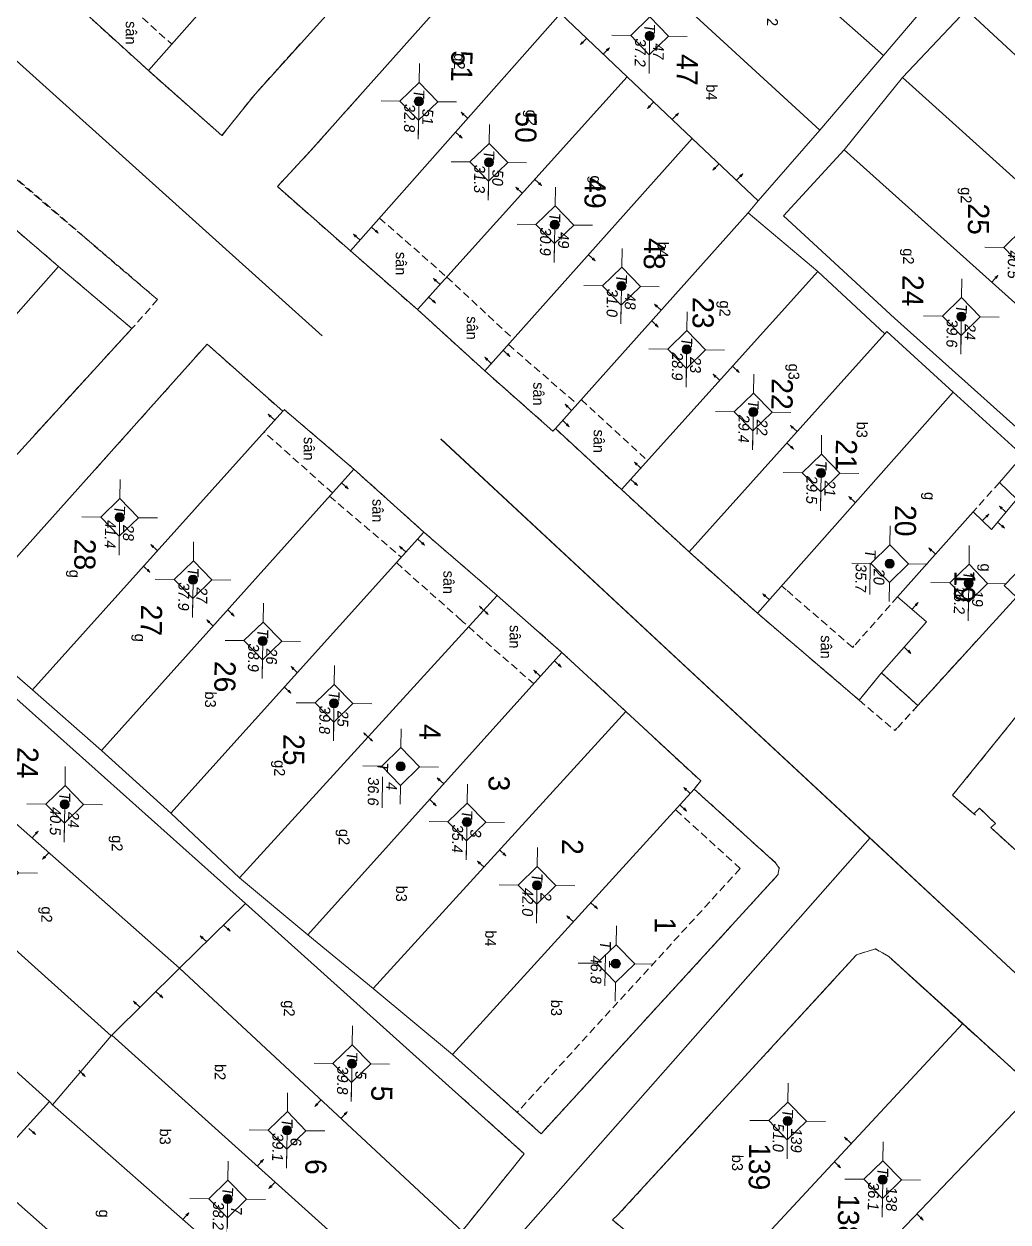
# Model space of a CAD drawing. Extents: x 601689 to 602595, y 1189742 to 1190763.
# Drawn here: x 602144.93 to 602177.5, y 1190485.09 to 1190524.76 of the extents above; entities that cross this region are included whole.
import ezdxf
from ezdxf.enums import TextEntityAlignment as Align

# ---------------------------------------------------------------- set-up
doc = ezdxf.new("R2010")
doc.units = 0
doc.header["$MEASUREMENT"] = 0
doc.linetypes.add('HIDDEN', pattern=[0.375, 0.25, -0.125])
for name, color, linetype in [('10', 250, 'Continuous'), ('11', 7, 'Continuous'), ('13', 7, 'Continuous'), ('14', 7, 'Continuous'), ('15', 7, 'Continuous'), ('16', 7, 'Continuous'), ('22', 7, 'Continuous'), ('53', 7, 'Continuous'), ('57', 7, 'Continuous')]:
    doc.layers.add(name, color=color, linetype=linetype)
doc.styles.add('TXT', font='vnshx.shx')

# ---------------------------------------------------------------- blocks, each defined once
blk = doc.blocks.new('NH3R')
at = {"layer": '16', "color": 7, "linetype": 'Continuous', "lineweight": 0}
for p, q in [((0, 0), (0.297, -0.005)), ((0.297, -0.005), (0.186, 0.031)), ((0.297, -0.005), (0.189, -0.033))]:
    blk.add_line(p, q, dxfattribs=at)
blk = doc.blocks.new('*M1348134813481348')
at = {"layer": '13', "color": 3, "linetype": 'Continuous', "lineweight": 0}
blk.add_line((602353.151, 1189835.153), (602354.171, 1189835.153), dxfattribs=at)
at = {"layer": '13', "color": 3, "linetype": 'Continuous', "lineweight": 0, "style": 'TXT', "oblique": 7.6055}
for s, p in [('138', (602353.301, 1189835.453)), ('36.1', (602353.151, 1189834.853))]:
    blk.add_text(s, height=0.36, dxfattribs=at).set_placement(p, align=Align.MIDDLE_LEFT)
blk.add_text('T', height=0.36, dxfattribs=at).set_placement((602352.954, 1189835.153), align=Align.MIDDLE_RIGHT)
blk = doc.blocks.new('*M1358135813581358')
at = {"layer": '13', "color": 3, "linetype": 'Continuous', "lineweight": 0}
blk.add_line((602351.256, 1189831.977), (602352.276, 1189831.977), dxfattribs=at)
at = {"layer": '13', "color": 3, "linetype": 'Continuous', "lineweight": 0, "style": 'TXT', "oblique": 7.6055}
for s, p in [('139', (602351.406, 1189832.277)), ('51.0', (602351.256, 1189831.677))]:
    blk.add_text(s, height=0.36, dxfattribs=at).set_placement(p, align=Align.MIDDLE_LEFT)
blk.add_text('T', height=0.36, dxfattribs=at).set_placement((602351.059, 1189831.977), align=Align.MIDDLE_RIGHT)
blk = doc.blocks.new('CENTRD')
at = {"layer": '11', "linetype": 'Continuous', "lineweight": 0}
h = blk.add_hatch(color=2, dxfattribs=at)
edge = h.paths.add_edge_path()
edge.add_arc((0, 0), 0.15, 0, 360)
at = {"layer": '11', "color": 2, "linetype": 'Continuous', "lineweight": 0}
for p, q in [((0, 1.25), (0, 0.625)), ((0, 0.625), (-0.625, 0)), ((0.625, 0), (0, 0.625)), ((-0.625, 0), (-1.25, 0)), ((-0.625, 0), (0, -0.625)), ((0, -0.625), (0.625, 0)), ((1.25, 0), (0.625, 0)), ((0, -0.625), (0, -1.25))]:
    blk.add_line(p, q, dxfattribs=at)
blk.add_circle((0, 0), 0.15, dxfattribs=at)
blk = doc.blocks.new('NH3')
at = {"layer": '16', "color": 7, "linetype": 'Continuous', "lineweight": 0}
for p, q in [((-0.199, -0.002), (-0.113, 0.021)), ((0.197, -0.012), (0.107, 0.015)), ((-0.199, -0.002), (0.197, -0.012)), ((-0.199, -0.002), (-0.116, -0.035)), ((0.197, -0.012), (0.104, -0.027))]:
    blk.add_line(p, q, dxfattribs=at)
blk = doc.blocks.new('*M2098209820982098')
at = {"layer": '13', "color": 3, "linetype": 'Continuous', "lineweight": 0}
blk.add_line((602346.129, 1189826.217), (602347.149, 1189826.217), dxfattribs=at)
at = {"layer": '13', "color": 3, "linetype": 'Continuous', "lineweight": 0, "style": 'TXT', "oblique": 7.6055}
for s, p in [('1', (602346.279, 1189826.517)), ('46.8', (602346.129, 1189825.917))]:
    blk.add_text(s, height=0.36, dxfattribs=at).set_placement(p, align=Align.MIDDLE_LEFT)
blk.add_text('T', height=0.36, dxfattribs=at).set_placement((602345.932, 1189826.217), align=Align.MIDDLE_RIGHT)
blk = doc.blocks.new('*M2099209920992099')
at = {"layer": '13', "color": 3, "linetype": 'Continuous', "lineweight": 0}
blk.add_line((602343.576, 1189823.571), (602344.596, 1189823.571), dxfattribs=at)
at = {"layer": '13', "color": 3, "linetype": 'Continuous', "lineweight": 0, "style": 'TXT', "oblique": 7.6055}
for s, p in [('2', (602343.726, 1189823.871)), ('42.0', (602343.576, 1189823.271))]:
    blk.add_text(s, height=0.36, dxfattribs=at).set_placement(p, align=Align.MIDDLE_LEFT)
blk.add_text('T', height=0.36, dxfattribs=at).set_placement((602343.379, 1189823.571), align=Align.MIDDLE_RIGHT)
blk = doc.blocks.new('*M2100210021002100')
at = {"layer": '13', "color": 3, "linetype": 'Continuous', "lineweight": 0}
blk.add_line((602341.514, 1189821.219), (602342.534, 1189821.219), dxfattribs=at)
at = {"layer": '13', "color": 3, "linetype": 'Continuous', "lineweight": 0, "style": 'TXT', "oblique": 7.6055}
for s, p in [('3', (602341.664, 1189821.519)), ('35.4', (602341.514, 1189820.919))]:
    blk.add_text(s, height=0.36, dxfattribs=at).set_placement(p, align=Align.MIDDLE_LEFT)
blk.add_text('T', height=0.36, dxfattribs=at).set_placement((602341.317, 1189821.219), align=Align.MIDDLE_RIGHT)
blk = doc.blocks.new('*M2101210121012101')
at = {"layer": '13', "color": 3, "linetype": 'Continuous', "lineweight": 0}
blk.add_line((602339.707, 1189819.003), (602340.727, 1189819.003), dxfattribs=at)
at = {"layer": '13', "color": 3, "linetype": 'Continuous', "lineweight": 0, "style": 'TXT', "oblique": 7.6055}
blk.add_text('T', height=0.36, dxfattribs=at).set_placement((602339.51, 1189819.003), align=Align.MIDDLE_RIGHT)
for s, p in [('4', (602339.857, 1189819.303)), ('36.6', (602339.707, 1189818.703))]:
    blk.add_text(s, height=0.36, dxfattribs=at).set_placement(p, align=Align.MIDDLE_LEFT)
blk = doc.blocks.new('*M2102210221022102')
at = {"layer": '13', "color": 3, "linetype": 'Continuous', "lineweight": 0}
blk.add_line((602349.57, 1189817.531), (602350.59, 1189817.531), dxfattribs=at)
at = {"layer": '13', "color": 3, "linetype": 'Continuous', "lineweight": 0, "style": 'TXT', "oblique": 7.6055}
for s, p in [('5', (602349.72, 1189817.831)), ('39.8', (602349.57, 1189817.231))]:
    blk.add_text(s, height=0.36, dxfattribs=at).set_placement(p, align=Align.MIDDLE_LEFT)
blk.add_text('T', height=0.36, dxfattribs=at).set_placement((602349.373, 1189817.531), align=Align.MIDDLE_RIGHT)
blk = doc.blocks.new('*M2103210321032103')
at = {"layer": '13', "color": 3, "linetype": 'Continuous', "lineweight": 0}
blk.add_line((602337.645, 1189816.766), (602338.665, 1189816.766), dxfattribs=at)
at = {"layer": '13', "color": 3, "linetype": 'Continuous', "lineweight": 0, "style": 'TXT', "oblique": 7.6055}
for s, p in [('25', (602337.795, 1189817.066)), ('39.8', (602337.645, 1189816.466))]:
    blk.add_text(s, height=0.36, dxfattribs=at).set_placement(p, align=Align.MIDDLE_LEFT)
blk.add_text('T', height=0.36, dxfattribs=at).set_placement((602337.448, 1189816.766), align=Align.MIDDLE_RIGHT)
blk = doc.blocks.new('*M2104210421042104')
at = {"layer": '13', "color": 3, "linetype": 'Continuous', "lineweight": 0}
blk.add_line((602351.811, 1189815.418), (602352.831, 1189815.418), dxfattribs=at)
at = {"layer": '13', "color": 3, "linetype": 'Continuous', "lineweight": 0, "style": 'TXT', "oblique": 7.6055}
blk.add_text('T', height=0.36, dxfattribs=at).set_placement((602351.614, 1189815.418), align=Align.MIDDLE_RIGHT)
for s, p in [('6', (602351.961, 1189815.718)), ('39.1', (602351.811, 1189815.118))]:
    blk.add_text(s, height=0.36, dxfattribs=at).set_placement(p, align=Align.MIDDLE_LEFT)
blk = doc.blocks.new('*M2105210521052105')
at = {"layer": '13', "color": 3, "linetype": 'Continuous', "lineweight": 0}
blk.add_line((602335.616, 1189814.38), (602336.636, 1189814.38), dxfattribs=at)
at = {"layer": '13', "color": 3, "linetype": 'Continuous', "lineweight": 0, "style": 'TXT', "oblique": 7.6055}
for s, p in [('26', (602335.766, 1189814.68)), ('38.9', (602335.616, 1189814.08))]:
    blk.add_text(s, height=0.36, dxfattribs=at).set_placement(p, align=Align.MIDDLE_LEFT)
blk.add_text('T', height=0.36, dxfattribs=at).set_placement((602335.419, 1189814.38), align=Align.MIDDLE_RIGHT)
blk = doc.blocks.new('*M2106210621062106')
at = {"layer": '13', "color": 3, "linetype": 'Continuous', "lineweight": 0}
blk.add_line((602354.11, 1189813.484), (602355.13, 1189813.484), dxfattribs=at)
at = {"layer": '13', "color": 3, "linetype": 'Continuous', "lineweight": 0, "style": 'TXT', "oblique": 7.6055}
for s, p in [('7', (602354.26, 1189813.784)), ('38.2', (602354.11, 1189813.184))]:
    blk.add_text(s, height=0.36, dxfattribs=at).set_placement(p, align=Align.MIDDLE_LEFT)
blk.add_text('T', height=0.36, dxfattribs=at).set_placement((602353.913, 1189813.484), align=Align.MIDDLE_RIGHT)
blk = doc.blocks.new('*M2107210721072107')
at = {"layer": '13', "color": 3, "linetype": 'Continuous', "lineweight": 0}
blk.add_line((602333.624, 1189812.043), (602334.644, 1189812.043), dxfattribs=at)
at = {"layer": '13', "color": 3, "linetype": 'Continuous', "lineweight": 0, "style": 'TXT', "oblique": 7.6055}
for s, p in [('27', (602333.774, 1189812.343)), ('37.9', (602333.624, 1189811.743))]:
    blk.add_text(s, height=0.36, dxfattribs=at).set_placement(p, align=Align.MIDDLE_LEFT)
blk.add_text('T', height=0.36, dxfattribs=at).set_placement((602333.427, 1189812.043), align=Align.MIDDLE_RIGHT)
blk = doc.blocks.new('*M2109210921092109')
at = {"layer": '13', "color": 3, "linetype": 'Continuous', "lineweight": 0}
blk.add_line((602331.597, 1189809.582), (602332.617, 1189809.582), dxfattribs=at)
at = {"layer": '13', "color": 3, "linetype": 'Continuous', "lineweight": 0, "style": 'TXT', "oblique": 7.6055}
for s, p in [('28', (602331.747, 1189809.882)), ('41.4', (602331.597, 1189809.282))]:
    blk.add_text(s, height=0.36, dxfattribs=at).set_placement(p, align=Align.MIDDLE_LEFT)
blk.add_text('T', height=0.36, dxfattribs=at).set_placement((602331.4, 1189809.582), align=Align.MIDDLE_RIGHT)
blk = doc.blocks.new('*M2111211121112111')
at = {"layer": '13', "color": 3, "linetype": 'Continuous', "lineweight": 0}
blk.add_line((602341.123, 1189807.904), (602342.143, 1189807.904), dxfattribs=at)
at = {"layer": '13', "color": 3, "linetype": 'Continuous', "lineweight": 0, "style": 'TXT', "oblique": 7.6055}
for s, p in [('24', (602341.273, 1189808.204)), ('40.5', (602341.123, 1189807.604))]:
    blk.add_text(s, height=0.36, dxfattribs=at).set_placement(p, align=Align.MIDDLE_LEFT)
blk.add_text('T', height=0.36, dxfattribs=at).set_placement((602340.926, 1189807.904), align=Align.MIDDLE_RIGHT)
blk = doc.blocks.new('*M2202220222022202')
at = {"layer": '13', "color": 3, "linetype": 'Continuous', "lineweight": 0}
blk.add_line((602322.235, 1189839.333), (602323.255, 1189839.333), dxfattribs=at)
at = {"layer": '13', "color": 3, "linetype": 'Continuous', "lineweight": 0, "style": 'TXT', "oblique": 7.6055}
for s, p in [('25', (602322.385, 1189839.633)), ('40.5', (602322.235, 1189839.033))]:
    blk.add_text(s, height=0.36, dxfattribs=at).set_placement(p, align=Align.MIDDLE_LEFT)
blk.add_text('T', height=0.36, dxfattribs=at).set_placement((602322.038, 1189839.333), align=Align.MIDDLE_RIGHT)
blk = doc.blocks.new('*M2206220622062206')
at = {"layer": '13', "color": 3, "linetype": 'Continuous', "lineweight": 0}
blk.add_line((602333.366, 1189837.713), (602334.386, 1189837.713), dxfattribs=at)
at = {"layer": '13', "color": 3, "linetype": 'Continuous', "lineweight": 0, "style": 'TXT', "oblique": 7.6055}
for s, p in [('19', (602333.516, 1189838.013)), ('16.2', (602333.366, 1189837.413))]:
    blk.add_text(s, height=0.36, dxfattribs=at).set_placement(p, align=Align.MIDDLE_LEFT)
blk.add_text('T', height=0.36, dxfattribs=at).set_placement((602333.169, 1189837.713), align=Align.MIDDLE_RIGHT)
blk = doc.blocks.new('*M2207220722072207')
at = {"layer": '13', "color": 3, "linetype": 'Continuous', "lineweight": 0}
blk.add_line((602324.542, 1189837.339), (602325.562, 1189837.339), dxfattribs=at)
at = {"layer": '13', "color": 3, "linetype": 'Continuous', "lineweight": 0, "style": 'TXT', "oblique": 7.6055}
for s, p in [('24', (602324.692, 1189837.639)), ('39.6', (602324.542, 1189837.039))]:
    blk.add_text(s, height=0.36, dxfattribs=at).set_placement(p, align=Align.MIDDLE_LEFT)
blk.add_text('T', height=0.36, dxfattribs=at).set_placement((602324.345, 1189837.339), align=Align.MIDDLE_RIGHT)
blk = doc.blocks.new('*M2211221122112211')
at = {"layer": '13', "color": 3, "linetype": 'Continuous', "lineweight": 0}
blk.add_line((602332.76, 1189835.086), (602333.78, 1189835.086), dxfattribs=at)
at = {"layer": '13', "color": 3, "linetype": 'Continuous', "lineweight": 0, "style": 'TXT', "oblique": 7.6055}
for s, p in [('20', (602332.91, 1189835.386)), ('35.7', (602332.76, 1189834.786))]:
    blk.add_text(s, height=0.36, dxfattribs=at).set_placement(p, align=Align.MIDDLE_LEFT)
blk.add_text('T', height=0.36, dxfattribs=at).set_placement((602332.563, 1189835.086), align=Align.MIDDLE_RIGHT)
blk = doc.blocks.new('*M2214221422142214')
at = {"layer": '13', "color": 3, "linetype": 'Continuous', "lineweight": 0}
blk.add_line((602329.79, 1189832.774), (602330.81, 1189832.774), dxfattribs=at)
at = {"layer": '13', "color": 3, "linetype": 'Continuous', "lineweight": 0, "style": 'TXT', "oblique": 7.6055}
for s, p in [('21', (602329.94, 1189833.074)), ('29.5', (602329.79, 1189832.474))]:
    blk.add_text(s, height=0.36, dxfattribs=at).set_placement(p, align=Align.MIDDLE_LEFT)
blk.add_text('T', height=0.36, dxfattribs=at).set_placement((602329.593, 1189832.774), align=Align.MIDDLE_RIGHT)
blk = doc.blocks.new('*M2218221822182218')
at = {"layer": '13', "color": 3, "linetype": 'Continuous', "lineweight": 0}
blk.add_line((602327.801, 1189830.498), (602328.821, 1189830.498), dxfattribs=at)
at = {"layer": '13', "color": 3, "linetype": 'Continuous', "lineweight": 0, "style": 'TXT', "oblique": 7.6055}
blk.add_text('T', height=0.36, dxfattribs=at).set_placement((602327.604, 1189830.498), align=Align.MIDDLE_RIGHT)
for s, p in [('22', (602327.951, 1189830.798)), ('29.4', (602327.801, 1189830.198))]:
    blk.add_text(s, height=0.36, dxfattribs=at).set_placement(p, align=Align.MIDDLE_LEFT)
blk = doc.blocks.new('*M2222222222222222')
at = {"layer": '13', "color": 3, "linetype": 'Continuous', "lineweight": 0}
blk.add_line((602325.765, 1189828.266), (602326.785, 1189828.266), dxfattribs=at)
at = {"layer": '13', "color": 3, "linetype": 'Continuous', "lineweight": 0, "style": 'TXT', "oblique": 7.6055}
for s, p in [('23', (602325.915, 1189828.566)), ('28.9', (602325.765, 1189827.966))]:
    blk.add_text(s, height=0.36, dxfattribs=at).set_placement(p, align=Align.MIDDLE_LEFT)
blk.add_text('T', height=0.36, dxfattribs=at).set_placement((602325.568, 1189828.266), align=Align.MIDDLE_RIGHT)
blk = doc.blocks.new('*M2224222422242224')
at = {"layer": '13', "color": 3, "linetype": 'Continuous', "lineweight": 0}
blk.add_line((602315.4, 1189826.888), (602316.42, 1189826.888), dxfattribs=at)
at = {"layer": '13', "color": 3, "linetype": 'Continuous', "lineweight": 0, "style": 'TXT', "oblique": 7.6055}
blk.add_text('T', height=0.36, dxfattribs=at).set_placement((602315.203, 1189826.888), align=Align.MIDDLE_RIGHT)
for s, p in [('47', (602315.55, 1189827.188)), ('37.2', (602315.4, 1189826.588))]:
    blk.add_text(s, height=0.36, dxfattribs=at).set_placement(p, align=Align.MIDDLE_LEFT)
blk = doc.blocks.new('*M2226222622262226')
at = {"layer": '13', "color": 3, "linetype": 'Continuous', "lineweight": 0}
blk.add_line((602323.699, 1189826.079), (602324.719, 1189826.079), dxfattribs=at)
at = {"layer": '13', "color": 3, "linetype": 'Continuous', "lineweight": 0, "style": 'TXT', "oblique": 7.6055}
blk.add_text('T', height=0.36, dxfattribs=at).set_placement((602323.502, 1189826.079), align=Align.MIDDLE_RIGHT)
for s, p in [('48', (602323.849, 1189826.379)), ('31.0', (602323.699, 1189825.779))]:
    blk.add_text(s, height=0.36, dxfattribs=at).set_placement(p, align=Align.MIDDLE_LEFT)
blk = doc.blocks.new('*M2230223022302230')
at = {"layer": '13', "color": 3, "linetype": 'Continuous', "lineweight": 0}
blk.add_line((602321.7, 1189823.843), (602322.72, 1189823.843), dxfattribs=at)
at = {"layer": '13', "color": 3, "linetype": 'Continuous', "lineweight": 0, "style": 'TXT', "oblique": 7.6055}
for s, p in [('49', (602321.85, 1189824.143)), ('30.9', (602321.7, 1189823.543))]:
    blk.add_text(s, height=0.36, dxfattribs=at).set_placement(p, align=Align.MIDDLE_LEFT)
blk.add_text('T', height=0.36, dxfattribs=at).set_placement((602321.503, 1189823.843), align=Align.MIDDLE_RIGHT)
blk = doc.blocks.new('*M2234223422342234')
at = {"layer": '13', "color": 3, "linetype": 'Continuous', "lineweight": 0}
blk.add_line((602319.662, 1189821.631), (602320.682, 1189821.631), dxfattribs=at)
at = {"layer": '13', "color": 3, "linetype": 'Continuous', "lineweight": 0, "style": 'TXT', "oblique": 7.6055}
for s, p in [('50', (602319.812, 1189821.931)), ('31.3', (602319.662, 1189821.331))]:
    blk.add_text(s, height=0.36, dxfattribs=at).set_placement(p, align=Align.MIDDLE_LEFT)
blk.add_text('T', height=0.36, dxfattribs=at).set_placement((602319.465, 1189821.631), align=Align.MIDDLE_RIGHT)
blk = doc.blocks.new('*M2239223922392239')
at = {"layer": '13', "color": 3, "linetype": 'Continuous', "lineweight": 0}
blk.add_line((602317.68, 1189819.285), (602318.7, 1189819.285), dxfattribs=at)
at = {"layer": '13', "color": 3, "linetype": 'Continuous', "lineweight": 0, "style": 'TXT', "oblique": 7.6055}
for s, p in [('51', (602317.83, 1189819.585)), ('32.8', (602317.68, 1189818.985))]:
    blk.add_text(s, height=0.36, dxfattribs=at).set_placement(p, align=Align.MIDDLE_LEFT)
blk.add_text('T', height=0.36, dxfattribs=at).set_placement((602317.483, 1189819.285), align=Align.MIDDLE_RIGHT)

msp = doc.modelspace()

# ---------------------------------------------------------------- linework, layer by layer
at = {"layer": '10', "color": 7, "linetype": 'Continuous', "lineweight": 0}
for p, q in [((602164.43, 1190531.674), (602173.369, 1190523.714)), ((602149.046, 1190523.218), (602156.055, 1190531.153)), ((602162.352, 1190529.436), (602171.27, 1190521.244)), ((602149.046, 1190523.218), (602146.982, 1190525.097)), ((602155.734, 1190517.247), (602162.683, 1190525.112)), ((602162.683, 1190525.112), (602164.894, 1190523.011)), ((602173.369, 1190523.714), (602171.27, 1190521.244)), ((602157.948, 1190515.306), (602164.894, 1190523.011)), ((602164.894, 1190523.011), (602167.046, 1190520.972)), ((602174.004, 1190522.986), (602172.071, 1190520.593)), ((602171.27, 1190521.244), (602169.227, 1190518.902)), ((602160.18, 1190513.276), (602167.046, 1190520.972)), ((602167.046, 1190520.972), (602169.227, 1190518.902)), ((602172.071, 1190520.593), (602181.841, 1190511.828)), ((602169.227, 1190518.902), (602168.893, 1190518.506)), ((602146.076, 1190516.729), (602143.843, 1190518.65)), ((602162.514, 1190511.364), (602168.893, 1190518.506)), ((602171.206, 1190516.564), (602168.893, 1190518.506)), ((602155.734, 1190517.247), (602157.948, 1190515.306)), ((602146.076, 1190516.729), (602138.753, 1190508.469)), ((602164.706, 1190509.343), (602171.206, 1190516.564)), ((602173.418, 1190514.504), (602171.206, 1190516.564)), ((602157.948, 1190515.306), (602160.18, 1190513.276)), ((602166.938, 1190507.282), (602173.418, 1190514.504)), ((602169.2, 1190505.251), (602175.681, 1190512.573)), ((602145.205, 1190502.71), (602153.492, 1190511.937)), ((602162.514, 1190511.364), (602164.706, 1190509.343)), ((602155.845, 1190510.024), (602147.497, 1190500.709)), ((602155.845, 1190510.024), (602158.167, 1190507.932)), ((602164.706, 1190509.343), (602166.938, 1190507.282)), ((602149.789, 1190498.627), (602158.167, 1190507.932)), ((602158.167, 1190507.932), (602160.588, 1190505.839)), ((602166.938, 1190507.282), (602169.2, 1190505.251)), ((602160.588, 1190505.839), (602152.059, 1190496.486)), ((602160.588, 1190505.839), (602162.733, 1190503.95)), ((602162.733, 1190503.95), (602154.324, 1190494.605)), ((602162.733, 1190503.95), (602164.845, 1190502.001)), ((602147.497, 1190500.709), (602145.205, 1190502.71)), ((602140.296, 1190502.147), (602150.079, 1190493.502)), ((602164.845, 1190502.001), (602156.489, 1190492.825)), ((602149.789, 1190498.627), (602147.497, 1190500.709)), ((602138.175, 1190499.907), (602147.818, 1190491.264)), ((602167.11, 1190499.43), (602159.11, 1190490.639)), ((602152.059, 1190496.486), (602149.789, 1190498.627)), ((602136.186, 1190497.774), (602145.768, 1190489.081)), ((602154.324, 1190494.605), (602152.059, 1190496.486)), ((602150.079, 1190493.502), (602152.258, 1190495.643)), ((602156.489, 1190492.825), (602154.324, 1190494.605)), ((602147.838, 1190491.284), (602150.079, 1190493.502)), ((602159.429, 1190484.794), (602150.079, 1190493.502)), ((602159.11, 1190490.639), (602156.489, 1190492.825)), ((602175.995, 1190491.667), (602168.29, 1190483.373)), ((602178.405, 1190489.474), (602175.995, 1190491.667)), ((602147.818, 1190491.264), (602145.876, 1190488.98)), ((602147.838, 1190491.284), (602147.818, 1190491.264)), ((602157.459, 1190482.621), (602147.838, 1190491.284)), ((602145.768, 1190489.081), (602143.697, 1190486.8)), ((602145.768, 1190489.081), (602145.876, 1190488.98)), ((602155.55, 1190480.458), (602145.876, 1190488.98)), ((602153.328, 1190478.138), (602143.595, 1190486.712))]:
    msp.add_line(p, q, dxfattribs=at)
for points in [[(602164.43, 1190531.674), (602166.253, 1190533.923), (602175.285, 1190525.969), (602173.369, 1190523.714)], [(602158.476, 1190528.989), (602152.575, 1190522.44), (602151.477, 1190521.065), (602149.046, 1190523.218)], [(602155.734, 1190517.247), (602153.314, 1190519.38), (602154.4, 1190520.545), (602159.985, 1190526.819)], [(602182.101, 1190519.835), (602179.226, 1190522.364), (602176.125, 1190525.228), (602174.004, 1190522.986)], [(602174.004, 1190522.986), (602182.41, 1190515.42), (602183.882, 1190514.061)], [(602172.071, 1190520.593), (602170.061, 1190518.41), (602173.734, 1190515.019), (602179.771, 1190509.617), (602181.841, 1190511.828)], [(602138.753, 1190508.469), (602140.975, 1190506.438), (602148.499, 1190514.676), (602146.076, 1190516.729)], [(602173.418, 1190514.504), (602173.489, 1190514.583), (602175.681, 1190512.573)], [(602153.492, 1190511.937), (602150.992, 1190514.161), (602142.694, 1190504.885), (602145.205, 1190502.71)], [(602160.18, 1190513.276), (602162.433, 1190511.284), (602162.514, 1190511.364)], [(602177.783, 1190509.024), (602177.21, 1190509.581), (602177.983, 1190510.471), (602175.681, 1190512.573)], [(602155.845, 1190510.024), (602153.552, 1190511.986), (602153.492, 1190511.937)], [(602177.783, 1190509.024), (602176.949, 1190508.025), (602176.347, 1190508.614), (602173.839, 1190505.798), (602174.797, 1190504.965), (602173.304, 1190503.275)], [(602173.304, 1190503.275), (602174.509, 1190502.199), (602177.778, 1190505.783), (602177.373, 1190506.169), (602179.068, 1190507.926), (602177.783, 1190509.024)], [(602169.2, 1190505.251), (602172.572, 1190502.375), (602173.304, 1190503.275)], [(602140.296, 1190502.147), (602142.399, 1190504.449), (602152.258, 1190495.643)], [(602183.956, 1190491.758), (602176.924, 1190498.155), (602177.076, 1190498.293), (602176.552, 1190498.801), (602176.359, 1190498.612), (602175.658, 1190499.223), (602178.649, 1190502.922)], [(602164.845, 1190502.001), (602167.324, 1190499.697), (602167.11, 1190499.43)], [(602167.11, 1190499.43), (602169.797, 1190496.992), (602169.925, 1190496.811), (602169.881, 1190496.591), (602162.044, 1190488.018), (602159.11, 1190490.639)], [(602152.258, 1190495.643), (602161.484, 1190487.356), (602159.429, 1190484.794)], [(602175.995, 1190491.667), (602173.554, 1190493.881), (602173.108, 1190494.137), (602172.485, 1190493.945), (602164.587, 1190485.334), (602164.405, 1190485.165), (602167.54, 1190482.573)], [(602178.405, 1190489.474), (602170.552, 1190481.252), (602168.29, 1190483.373)]]:
    msp.add_lwpolyline(points, dxfattribs=at)
at = {"layer": '14', "color": 6, "linetype": 'HIDDEN', "lineweight": 0}
for p, q in [((602147.744, 1190525.977), (602149.818, 1190524.088)), ((602156.699, 1190518.334), (602158.923, 1190516.382)), ((602158.923, 1190516.382), (602161.124, 1190514.332)), ((602160.962, 1190514.145), (602163.235, 1190512.173)), ((602163.377, 1190512.321), (602165.559, 1190510.311)), ((602155.134, 1190509.235), (602152.872, 1190511.256)), ((602177.21, 1190509.581), (602176.347, 1190508.614)), ((602155.043, 1190509.126), (602157.416, 1190507.103)), ((602170.151, 1190506.028), (602170.003, 1190506.16)), ((602172.355, 1190504.118), (602170.151, 1190506.028)), ((602173.839, 1190505.798), (602172.406, 1190504.177)), ((602172.396, 1190504.167), (602172.355, 1190504.118)), ((602168.634, 1190496.798), (602166.491, 1190498.748)), ((602168.634, 1190496.798), (602161.253, 1190488.73))]:
    msp.add_line(p, q, dxfattribs=at)
msp.add_lwpolyline([(602157.253, 1190506.926), (602159.357, 1190505.056), (602159.361, 1190505.053, 0.001501), (602159.928, 1190504.553), (602159.93, 1190504.548), (602161.798, 1190502.912)], format="xyb", dxfattribs=at)
at = {"layer": '22', "color": 7, "linetype": 'HIDDEN', "lineweight": 0}
for p, q in [((602130.698, 1190531.521), (602149.194, 1190515.767)), ((602149.046, 1190523.218), (602146.982, 1190525.097)), ((602154.068, 1190524.1), (602152.575, 1190522.44)), ((602151.477, 1190521.065), (602149.046, 1190523.218)), ((602152.575, 1190522.44), (602151.477, 1190521.065)), ((602154.4, 1190520.545), (602156.218, 1190522.59)), ((602153.314, 1190519.38), (602154.4, 1190520.545)), ((602146.94, 1190517.697), (602144.686, 1190519.638)), ((602155.734, 1190517.247), (602153.314, 1190519.38)), ((602146.076, 1190516.729), (602143.843, 1190518.65)), ((602149.352, 1190515.634), (602146.94, 1190517.697)), ((602155.734, 1190517.247), (602157.948, 1190515.306)), ((602148.499, 1190514.676), (602146.076, 1190516.729)), ((602149.273, 1190515.705), (602149.352, 1190515.634)), ((602149.352, 1190515.634), (602148.499, 1190514.676)), ((602149.352, 1190515.634), (602148.499, 1190514.676)), ((602157.948, 1190515.306), (602160.18, 1190513.276)), ((602148.499, 1190514.676), (602145.28, 1190511.16)), ((602150.992, 1190514.161), (602147.224, 1190509.943)), ((602153.492, 1190511.937), (602150.992, 1190514.161)), ((602160.18, 1190513.276), (602162.433, 1190511.284)), ((602153.552, 1190511.986), (602153.492, 1190511.937)), ((602153.552, 1190511.986), (602155.845, 1190510.024)), ((602162.514, 1190511.364), (602162.433, 1190511.284)), ((602162.514, 1190511.364), (602164.706, 1190509.343)), ((602155.845, 1190510.024), (602158.167, 1190507.932)), ((602164.706, 1190509.343), (602166.938, 1190507.282)), ((602158.167, 1190507.932), (602160.588, 1190505.839)), ((602166.938, 1190507.282), (602169.2, 1190505.251)), ((602160.588, 1190505.839), (602162.733, 1190503.95)), ((602169.2, 1190505.251), (602172.572, 1190502.375)), ((602174.509, 1190502.199), (602176.499, 1190504.381)), ((602162.733, 1190503.95), (602164.845, 1190502.001)), ((602170.9, 1190503.798), (602172.572, 1190502.375)), ((602174.509, 1190502.199), (602175.9, 1190503.73)), ((602173.314, 1190503.285), (602172.572, 1190502.375)), ((602173.314, 1190503.285), (602172.572, 1190502.375)), ((602174.509, 1190502.199), (602173.304, 1190503.275)), ((602174.509, 1190502.199), (602173.304, 1190503.275)), ((602163.819, 1190502.955), (602164.845, 1190502.001)), ((602175.658, 1190499.223), (602178.649, 1190502.922)), ((602172.572, 1190502.375), (602173.747, 1190501.369)), ((602172.572, 1190502.375), (602173.747, 1190501.369)), ((602172.572, 1190502.375), (602173.747, 1190501.369)), ((602174.509, 1190502.199), (602173.747, 1190501.369)), ((602174.509, 1190502.199), (602173.889, 1190501.516)), ((602174.509, 1190502.199), (602173.9, 1190501.536)), ((602164.845, 1190502.001), (602167.324, 1190499.697)), ((602164.845, 1190502.001), (602167.324, 1190499.697)), ((602173.818, 1190501.448), (602173.747, 1190501.369)), ((602173.808, 1190501.428), (602173.747, 1190501.369)), ((602175.658, 1190499.223), (602176.441, 1190500.191)), ((602167.324, 1190499.697), (602167.11, 1190499.43)), ((602167.324, 1190499.697), (602167.11, 1190499.43)), ((602167.11, 1190499.43), (602169.797, 1190496.992)), ((602167.11, 1190499.43), (602169.797, 1190496.992)), ((602176.359, 1190498.612), (602175.658, 1190499.223)), ((602176.419, 1190498.561), (602175.658, 1190499.223)), ((602176.552, 1190498.801), (602176.359, 1190498.612)), ((602177.076, 1190498.293), (602176.552, 1190498.801)), ((602176.924, 1190498.155), (602177.076, 1190498.293)), ((602181.566, 1190493.931), (602176.924, 1190498.155)), ((602169.797, 1190496.992), (602169.925, 1190496.811)), ((602169.797, 1190496.992), (602169.925, 1190496.811)), ((602169.925, 1190496.811), (602169.881, 1190496.591)), ((602169.925, 1190496.811), (602169.881, 1190496.591)), ((602169.881, 1190496.591), (602162.044, 1190488.018)), ((602169.881, 1190496.591), (602166.247, 1190492.612)), ((602172.485, 1190493.945), (602169.409, 1190490.587)), ((602173.108, 1190494.137), (602172.485, 1190493.945)), ((602173.554, 1190493.881), (602173.108, 1190494.137)), ((602178.405, 1190489.474), (602173.554, 1190493.881)), ((602162.044, 1190488.018), (602160.068, 1190489.786)), ((602159.46, 1190489.174), (602161.484, 1190487.356)), ((602161.484, 1190487.356), (602159.429, 1190484.794)), ((602164.405, 1190485.165), (602167.54, 1190482.573))]:
    msp.add_line(p, q, dxfattribs=at)
msp.add_lwpolyline([(602176.32, 1190491.363), (602173.554, 1190493.881), (602173.108, 1190494.137), (602172.485, 1190493.945), (602164.587, 1190485.334), (602164.405, 1190485.165)], dxfattribs=at)
for p in [(602155.734, 1190517.247), (602153.492, 1190511.937), (602153.552, 1190511.986), (602162.514, 1190511.364), (602162.433, 1190511.284), (602164.706, 1190509.343), (602162.733, 1190503.95), (602167.11, 1190499.43), (602167.11, 1190499.43), (602167.324, 1190499.697), (602167.324, 1190499.697), (602169.797, 1190496.992), (602169.925, 1190496.811), (602169.881, 1190496.591), (602173.108, 1190494.137)]:
    msp.add_point(p, dxfattribs=at)
at = {"layer": '57', "color": 172, "linetype": 'Continuous', "lineweight": 0}
for p, q in [((602173.017, 1190497.719), (602158.719, 1190511.026)), ((602183.277, 1190488.187), (602166.816, 1190503.483)), ((602155.822, 1190478.413), (602172.928, 1190497.81)), ((602156.207, 1190478.848), (602172.928, 1190497.81)), ((602167.829, 1190492.019), (602172.928, 1190497.81))]:
    msp.add_line(p, q, dxfattribs=at)
for points in [[(602142.257, 1190551.813), (602129.132, 1190537.532), (602154.796, 1190514.439)], [(602133.679, 1190542.481), (602129.132, 1190537.532), (602154.796, 1190514.439)], [(602176.365, 1190494.613), (602173.017, 1190497.719), (602158.729, 1190511.016)], [(602188.427, 1190483.737), (602184.078, 1190487.496), (602183.277, 1190488.187), (602173.126, 1190497.627)]]:
    msp.add_lwpolyline(points, dxfattribs=at)

# ---------------------------------------------------------------- block references
at = {"layer": '11', "color": 2, "linetype": 'Continuous', "lineweight": 0, "rotation": 269.1680420500809}
for p in [(602165.632, 1190524.368), (602157.997, 1190522.198), (602160.314, 1190520.183), (602162.496, 1190518.113), (602177.977, 1190517.353), (602164.703, 1190516.081), (602175.949, 1190515.075), (602166.86, 1190513.984), (602169.062, 1190511.916), (602171.309, 1190509.894), (602148.093, 1190508.424), (602173.577, 1190506.891), (602150.524, 1190506.361), (602176.195, 1190506.246), (602152.832, 1190504.336), (602155.188, 1190502.272), (602157.395, 1190500.178), (602146.277, 1190498.923), (602159.585, 1190498.339), (602144.126, 1190496.668), (602161.907, 1190496.243), (602164.515, 1190493.652), (602155.78, 1190490.337), (602170.2, 1190488.442), (602153.635, 1190488.127), (602173.348, 1190486.501), (602151.668, 1190485.856)]:
    msp.add_blockref('CENTRD', p, dxfattribs=at)
at = {"layer": '13', "color": 3, "linetype": 'Continuous', "lineweight": 0, "rotation": 269.1680420500809}
for name, p in [('*M2224222422242224', (-578790.27, 1810052.359)), ('*M2239223922392239', (-578790.27, 1810052.359)), ('*M2234223422342234', (-578790.27, 1810052.359)), ('*M2230223022302230', (-578790.27, 1810052.359)), ('*M2202220222022202', (-578790.27, 1810052.359)), ('*M2226222622262226', (-578790.27, 1810052.359)), ('*M2207220722072207', (-578790.27, 1810052.359)), ('*M2222222222222222', (-578790.27, 1810052.359)), ('*M2218221822182218', (-578790.27, 1810052.359)), ('*M2214221422142214', (-578790.27, 1810052.359)), ('*M2109210921092109', (-578790.27, 1810052.359)), ('*M2211221122112211', (-578790.913, 1810052.439)), ('*M2107210721072107', (-578790.27, 1810052.359)), ('*M2206220622062206', (-578790.27, 1810052.359)), ('*M2105210521052105', (-578790.27, 1810052.359)), ('*M2103210321032103', (-578790.27, 1810052.359)), ('*M2101210121012101', (-578790.867, 1810052.089)), ('*M2111211121112111', (-578790.27, 1810052.359)), ('*M2100210021002100', (-578790.27, 1810052.359)), ('*M2099209920992099', (-578790.27, 1810052.359)), ('*M2098209820982098', (-578790.614, 1810052.712)), ('*M2102210221022102', (-578790.27, 1810052.359)), ('*M1358135813581358', (-578790.27, 1810052.359)), ('*M2104210421042104', (-578790.27, 1810052.359)), ('*M1348134813481348', (-578790.27, 1810052.359)), ('*M2106210621062106', (-578790.27, 1810052.359))]:
    msp.add_blockref(name, p, dxfattribs=at)
at = {"layer": '16', "color": 7, "linetype": 'Continuous', "lineweight": 0}
for p, xscale, yscale, rotation in [((602163.551, 1190524.29), 0.999998186794166, 0.999998186794166, 226.4695554545173), ((602159.208, 1190521.179), 1.000001199185168, 1.000001199185168, 318.5478791766869), ((602167.934, 1190520.129), 0.9999985294037792, 0.9999985294037792, 226.5073175705689), ((602176.961, 1190516.215), 0.9999989445575684, 0.9999989445575684, 48.10374625995822), ((602166.017, 1190515.285), 1.000002499264848, 1.000002499264848, 138.009374197232), ((602160.393, 1190513.523), 1.000002499264848, 1.000002499264848, 138.009374197232), ((602168.383, 1190513.423), 1.000002003523678, 1.000002003523678, 318.1035450968363), ((602167.956, 1190512.959), 1.000002499264848, 1.000002499264848, 138.009374197232), ((602163.052, 1190511.966), 1.000002499264848, 1.000002499264848, 138.009374197232), ((602170.513, 1190511.264), 1.000002499264848, 1.000002499264848, 138.009374197232), ((602170.178, 1190510.888), 1.000002003523678, 1.000002003523678, 318.1035450968363), ((602165.346, 1190510.054), 1.000002499264848, 1.000002499264848, 138.009374197232), ((602155.439, 1190509.57), 0.9999979172492232, 0.9999979172492232, 318.1411940997695), ((602165.011, 1190509.679), 1.000002003523678, 1.000002003523678, 318.1035450968363), ((602172.441, 1190508.917), 1.000002011872045, 1.000002011872045, 138.4913034713936), ((602176.652, 1190508.319), 1.00000142640189, 1.00000142640189, 45.66729879069407), ((602177.427, 1190508.599), 1.000001738826155, 1.000001738826155, 138.3017521796461), ((602177.152, 1190508.262), 1.000001685461634, 1.000001685461634, 320.1397210001541), ((602157.964, 1190507.705), 0.9999979172492232, 0.9999979172492232, 318.1411940997695), ((602175.097, 1190507.211), 1.000001738826155, 1.000001738826155, 138.3017521796461), ((602148.881, 1190506.81), 0.9999979172492232, 0.9999979172492232, 318.1411940997695), ((602169.597, 1190505.696), 1.000002011872045, 1.000002011872045, 138.4913034713936), ((602151.671, 1190505.361), 0.9999979172492232, 0.9999979172492232, 318.1411940997695), ((602174.323, 1190505.381), 1.000002765957102, 1.000002765957102, 49.00231180803826), ((602174.055, 1190504.124), 0.9999981263387367, 0.9999981263387367, 318.5579209828966), ((602162.488, 1190503.673), 0.9999979172492232, 0.9999979172492232, 318.1411940997695), ((602153.546, 1190502.806), 0.9999979172492232, 0.9999979172492232, 318.1411940997695), ((602166.978, 1190499.282), 1.000001181805368, 1.000001181805368, 137.6970681041541), ((602158.355, 1190499.08), 0.9999979172492232, 0.9999979172492232, 318.1411940997695), ((602160.155, 1190496.844), 1.000001181805368, 1.000001181805368, 137.6970681041541), ((602163.11, 1190495.034), 1.000001181805368, 1.000001181805368, 137.6970681041541), ((602146.742, 1190490.118), 1.000001207902172, 1.000001207902172, 316.9225839998703), ((602155.421, 1190488.529), 1.000001119214234, 1.000001119214234, 47.99973627628177), ((602172.3, 1190487.698), 0.9999985721974466, 0.9999985721974466, 137.1020391118353), ((602152.649, 1190486.947), 1.000001119214234, 1.000001119214234, 47.99973627628177), ((602171.742, 1190487.095), 0.9999985721974464, 0.9999985721974464, 317.1020391118353), ((602150.185, 1190485.181), 1.000001119214234, 1.000001119214234, 47.99973627628177), ((602174.478, 1190485.368), 1.000001330710011, 1.000001330710011, 316.3086896971702)]:
    msp.add_blockref('NH3R', p, dxfattribs=dict(at, xscale=xscale, yscale=yscale, rotation=rotation))
for name, p, rotation in [('NH3R', (602164.094, 1190523.762), 46.2900042897656), ('NH3R', (602165.773, 1190522.18), 226.5450796443423), ('NH3R', (602159.615, 1190521.634), 137.9617365925183), ('NH3R', (602166.384, 1190521.601), 46.2900042897656), ('NH3R', (602161.837, 1190519.613), 318.2643044307417), ('NH3R', (602168.507, 1190519.592), 46.2900042897656), ('NH3R', (602161.421, 1190519.158), 137.9617365925183), ('NH3R', (602156.435, 1190518.037), 318.2643044307417), ('NH3R', (602156.049, 1190517.602), 137.9617365925183), ('NH3R', (602163.613, 1190517.118), 318.2643044307417), ('NH3R', (602158.699, 1190516.136), 137.9617365925183), ('NH3R', (602158.324, 1190515.721), 318.2643044307417), ('NH3R', (602165.703, 1190514.93), 318.2452041740298), ('NH3R', (602160.79, 1190513.957), 318.2643044307417), ('NH3R', (602153.227, 1190511.641), 138.0659220672005), ('NH3R', (602162.758, 1190511.63), 318.2452041740298), ('NH3R', (602149.348, 1190507.323), 138.0659220672005), ('NH3R', (602157.577, 1190507.271), 138.0659220672005), ('NH3', (602160.152, 1190505.355), 317.6403685627353), ('NH3R', (602151.194, 1190504.828), 138.0659220672005), ('NH3R', (602153.983, 1190503.28), 137.9993598011249), ('NH3R', (602162.021, 1190503.16), 137.9993598011249), ('NH3', (602156.323, 1190501.158), 317.6403685627353), ('NH3R', (602158.823, 1190499.603), 137.9993598011249), ('NH3R', (602166.634, 1190498.907), 317.6781682722907), ('NH3R', (602145.198, 1190497.82), 48.5291555713877), ('NH3R', (602160.662, 1190497.418), 317.6781682722907), ('NH3R', (602145.751, 1190497.323), 227.0359209976867), ('NH3R', (602163.688, 1190495.666), 317.6781682722907), ('NH3R', (602151.528, 1190494.923), 319.854325029558), ('NH3R', (602150.98, 1190494.37), 137.5551308133587), ('NH3R', (602149.298, 1190492.714), 319.854325029558), ('NH3R', (602148.77, 1190492.201), 137.5551308133587), ('NH3R', (602154.759, 1190489.138), 227.0359209976867), ('NH3R', (602145.086, 1190488.191), 319.854325029558), ('NH3R', (602153.241, 1190486.419), 227.0359209976867)]:
    msp.add_blockref(name, p, dxfattribs=dict(at, rotation=rotation))

# ---------------------------------------------------------------- texts
at = {"layer": '15', "color": 7, "linetype": 'Continuous', "lineweight": 0, "style": 'TXT'}
for s, p in [('g2', (602169.704, 1190525.225)), ('s%%169n', (602148.479, 1190524.856)), ('g2', (602159.344, 1190523.787)), ('b4', (602167.69, 1190522.763)), ('g2', (602161.728, 1190521.924)), ('g2', (602163.859, 1190519.745)), ('g2', (602176.115, 1190519.357)), ('b4', (602166.079, 1190517.555)), ('g2', (602174.206, 1190517.333)), ('s%%169n', (602157.414, 1190517.214)), ('g2', (602168.132, 1190515.607)), ('s%%169n', (602159.765, 1190515.081)), ('g3', (602170.414, 1190513.515)), ('s%%169n', (602161.965, 1190512.901)), ('s%%169n', (602163.964, 1190511.334)), ('b3', (602172.668, 1190511.594)), ('s%%169n', (602154.369, 1190511.085)), ('s%%169n', (602156.642, 1190509.034)), ('g', (602174.906, 1190509.263)), ('g', (602146.609, 1190506.691)), ('s%%169n', (602158.99, 1190506.662)), ('g', (602176.764, 1190506.897)), ('s%%169n', (602161.185, 1190504.861)), ('g', (602148.77, 1190504.572)), ('s%%169n', (602171.481, 1190504.52)), ('b3', (602151.104, 1190502.66)), ('g2', (602153.393, 1190500.388)), ('g2', (602148.019, 1190497.901)), ('g2', (602155.532, 1190498.108)), ('b3', (602157.426, 1190496.232)), ('g2', (602145.687, 1190495.543)), ('b4', (602160.376, 1190494.752)), ('g2', (602153.714, 1190492.433)), ('b3', (602162.555, 1190492.451)), ('b2', (602151.425, 1190490.325)), ('b3', (602149.605, 1190488.189)), ('b3', (602168.545, 1190487.32)), ('g', (602147.589, 1190485.507))]:
    msp.add_text(s, height=0.36, rotation=269.2144, dxfattribs=at).set_placement(p, align=Align.MIDDLE_LEFT)
at = {"layer": '53', "color": 200, "linetype": 'Continuous', "lineweight": 0, "style": 'TXT'}
for s, p in [('51', (602159.426, 1190523.886)), ('47', (602166.885, 1190523.764)), ('50', (602161.548, 1190521.867)), ('49', (602163.838, 1190519.686)), ('25', (602176.527, 1190518.821)), ('48', (602165.801, 1190517.669)), ('24', (602174.354, 1190516.452)), ('23', (602167.414, 1190515.716)), ('22', (602170.027, 1190513.03)), ('21', (602172.15, 1190511.011)), ('20', (602174.11, 1190508.834)), ('28', (602146.954, 1190507.717)), ('19', (602176.07, 1190506.657)), ('27', (602149.153, 1190505.536)), ('26', (602151.588, 1190503.673)), ('4', (602158.37, 1190501.579)), ('25', (602153.864, 1190501.251)), ('24', (602145.058, 1190500.822)), ('3', (602160.656, 1190499.878)), ('2', (602163.088, 1190497.774)), ('1', (602166.153, 1190495.182)), ('5', (602156.776, 1190489.611)), ('139', (602169.28, 1190487.709)), ('6', (602154.592, 1190487.18)), ('138', (602172.227, 1190486.018))]:
    msp.add_text(s, height=0.7, rotation=269.2144, dxfattribs=at).set_placement(p, align=Align.MIDDLE_LEFT)

doc.saveas('drawing.dxf')
